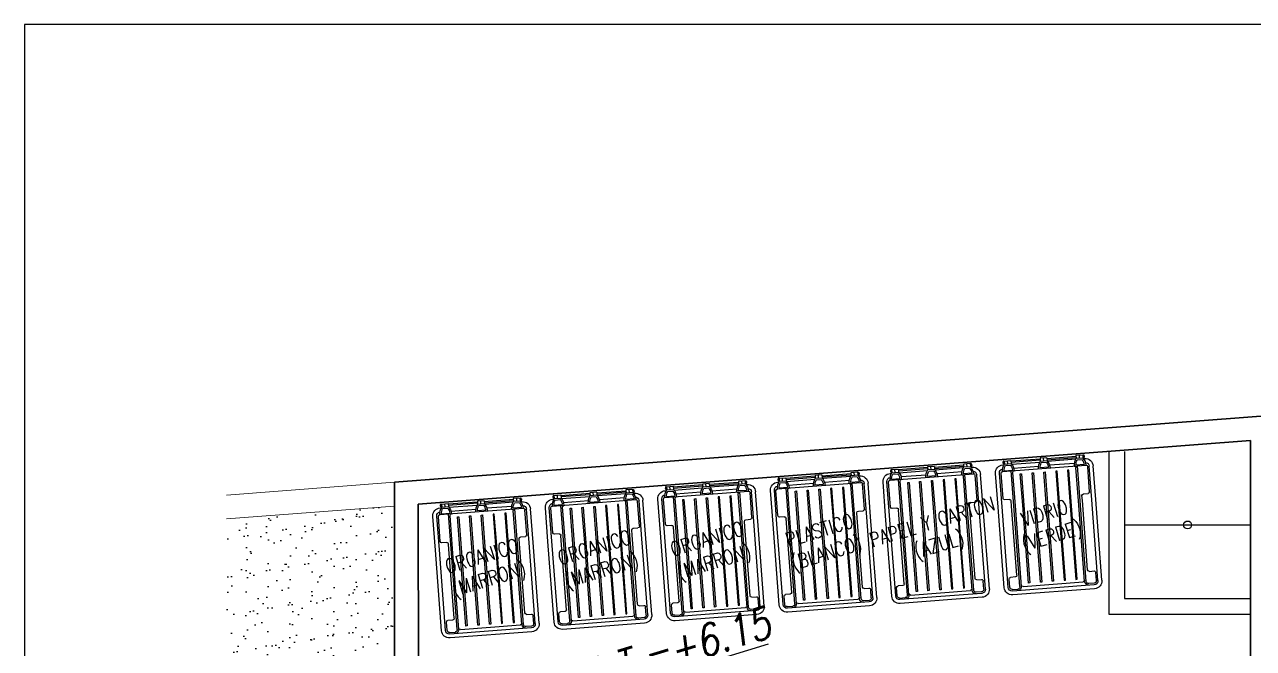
# Model space of a CAD drawing. Header units: millimetres. Extents: x -3 to 53, y -269 to 39.
# Drawn here: x 19.17 to 26.95, y 11.46 to 15.41 of the extents above; entities that cross this region are included whole.
import ezdxf
from ezdxf.enums import TextEntityAlignment as Align

# ---------------------------------------------------------------- set-up
doc = ezdxf.new("R2010")
doc.units = ezdxf.units.MM
doc.header["$LTSCALE"] = 15
doc.layers.get('0').update_dxf_attribs({"color": 250})
for name, color, linetype in [('A-CONTENEDOR DE BASURA', 250, 'Continuous'), ('A-MURO BAJO', 251, 'Continuous'), ('A-SANITARIOS', 250, 'Continuous'), ('A_50_TextoIndicaciones', 252, 'Continuous'), ('DLP_VERDE', 250, 'Continuous'), ('L4 Linea mediana', 191, 'Continuous')]:
    doc.layers.add(name, color=color, linetype=linetype)
doc.layers.add('A-MURO ALTO', color=250, linetype='Continuous', lineweight=20)
doc.layers.add('A-MUROS', color=252, linetype='Continuous', lineweight=30)
doc.styles.add('R80', font='ARIALN.TTF', dxfattribs={"height": 2.03})
doc.styles.add('R80-200', font='romans.shx', dxfattribs={"width": 0.8, "oblique": 10, "height": 0.2})
doc.styles.add('ROMANS', font='romans.shx', dxfattribs={"width": 0.8})

# ---------------------------------------------------------------- blocks, each defined once
blk = doc.blocks.new('AP_Av.Ejercito Esq.Choquehuanca_Plantas_Rev1_20190619$0$CONTENEDOR DE BASURA 360L')
at = {"linetype": 'ByBlock'}
for p, q in [((-0.3099999997120907, 0.8000646918320932), (-0.3100000002214075, 0.2881362924017593)), ((-0.2850323458824281, 0.8000646918320932), (-0.2850323463444512, 0.2881362924017593)), ((-0.2750452843738461, 0.8000646918320932), (-0.2750452843738461, 0.7478634210077949)), ((0.2600646917362606, 0.8500000003863614), (-0.2600646921036973, 0.8499999998261124)), ((0.2600646917362606, 0.8250323465566988), (-0.2600646921036973, 0.8250323458436547)), ((-0.2600646920564035, 0.8150452841750017), (-0.2255214320739473, 0.8150452841750017)), ((-0.2105408398074363, 0.8000646918320932), (-0.2105408402185277, 0.2881362924017593)), ((-0.2005537782442847, 0.8000646918320932), (-0.2005537787572395, 0.2881362924017593)), ((-0.1905667167357027, 0.8011186035677461), (0.1905667164155599, 0.8011186035677461)), ((0.2005537779277798, 0.8000646918320934), (0.2005537784370971, 0.2881362924017595)), ((0.2105408394872935, 0.8000646918320934), (0.2105408398983853, 0.2881362924017595)), ((0.2600646917362606, 0.8150452841750019), (0.2255214317538044, 0.8150452841750019)), ((0.2750452840537033, 0.8000646918320934), (0.2750452840537033, 0.7478634210077951)), ((0.2850323455659233, 0.8000646918320934), (0.2850323460279468, 0.2881362924017595)), ((0.3099999993919479, 0.8000646918320934), (0.3099999999012651, 0.2881362924017595)), ((-0.235097037353626, 0.7378763594482812), (-0.2650582228579882, 0.7378763594482812)), ((-0.225109975841406, 0.7278892979105954), (-0.2251099763980166, 0.2881362924017593)), ((0.2251099755249012, 0.7278892979105956), (0.2251099760815121, 0.2881362924017595)), ((0.2350970370334832, 0.7378763594482814), (0.2650582225414834, 0.7378763594482814)), ((-0.3100000002214075, 0.2881362924017593), (-0.3100000003669266, 0.073639702881337)), ((-0.2850323463444512, 0.2881362924017593), (-0.285032346537264, 0.07363970288133702)), ((-0.2750452850286821, 0.2357684021480962), (-0.2750452850286821, 0.07615926668950111)), ((-0.2350970380084619, 0.245755463685782), (-0.2650582235164621, 0.245755463685782)), ((-0.2251099764489483, 0.2881362924017593), (-0.22510997649988, 0.2557425251725362)), ((-0.2105408402658215, 0.2881362924017593), (-0.2105408404622722, 0.06617220515181534)), ((-0.2005537787572395, 0.2881362924017593), (-0.2005537789500522, 0.07615926668950115)), ((0.2005537784370971, 0.2881362924017595), (0.200553778633548, 0.07615926668950132)), ((0.210540839949317, 0.2881362924017595), (0.210540840145768, 0.06617220515181553)), ((0.2251099761288059, 0.2881362924017595), (0.2251099761797376, 0.2557425251725364)), ((0.2350970376919576, 0.2457554636857823), (0.2650582231963198, 0.2457554636857823)), ((0.2750452847085397, 0.2357684021480965), (0.2750452847085397, 0.07615926668950136)), ((0.2850323460279468, 0.2881362924017595), (0.2850323462243977, 0.07363970288133727)), ((0.3099999999012651, 0.2881362924017595), (0.3100000000467844, 0.07363970288133728)), ((-0.264834180017715, 0.06617220515181532), (0.2650582231963198, 0.06617220515181532)), ((-0.2600646927585331, 0.02370439435617288), (-0.2524350237054023, 0.02370439435617288)), ((-0.2581986829773086, 0.0048648969750501), (-0.2581986829773086, 0.01290243821858883)), ((-0.2581986829773086, 0.01290243821858883), (-0.2556816694068402, 0.01290243821858883)), ((-0.2581986829773086, 0.0048648969750501), (-0.2556816694068402, 0.0048648969750501)), ((-0.2556816694068402, 5.92701180720497e-05), (-0.2556816694068402, 0.01770806598506158)), ((-0.2556816694068402, 0.01770806598506158), (-0.2512494768507167, 0.01770806598506158)), ((-0.2512494768507167, 5.927011807205167e-05), (-0.2556816694068402, 5.927011807205167e-05)), ((-0.2546139311471052, 0.06093161226453947), (-0.2015743172723888, 0.06093161226453947)), ((-0.2512494768507167, 0.01770806598506158), (-0.2512494768507167, 5.927011807205167e-05)), ((-0.2512494768507167, 0.01290243821858883), (-0.2496794629896613, 0.01290243821858883)), ((-0.2512494768507167, 0.004864896975050103), (-0.2496794629896613, 0.004864896975050103)), ((-0.2496794629896613, -1.109401698585661e-16), (-0.2496794629896613, 0.0196093670092522)), ((-0.2496794629896613, 0.0196093670092522), (-0.2065087854298326, 0.0196093670092522)), ((-0.24433907569437, 0.02959642855421396), (-0.2118491727724177, 0.02959642855421396)), ((-0.2283648458123935, 0.01960936700925221), (-0.2283648458123935, -1.014745783580566e-16)), ((-0.2065087854298326, -9.176853777232994e-17), (-0.2065087854298326, 0.01960936700925222)), ((-0.02139811859160546, 0.01290243821858893), (-0.2065087854298326, 0.01290243821858893)), ((-0.02139811859160546, 0.004864896975050205), (-0.2065087854298326, 0.004864896975050205)), ((-0.2037532247104537, 0.02370439435617291), (-0.02415368023503107, 0.02370439435617291)), ((-0.1933895137644868, 0.04867204814945572), (-0.03451739118099797, 0.04867204814945572)), ((0.02670702707109737, 0.06093161226453959), (-0.02633258772402772, 0.06093161226453959)), ((-0.02139811869346886, -9.56288804655988e-18), (-0.02139811869346886, 0.0196093670092523)), ((0.02177255794231313, 0.01960936700925232), (-0.02139811869346887, 0.01960936700925232)), ((0.02177255794231314, 9.608743629317108e-18), (-0.02139811869346886, -9.56288804655988e-18)), ((0.01643217162200016, 0.02959642855421408), (-0.01605773139817758, 0.02959642855421408)), ((-8.700722434196173e-18, 0.01960936700925231), (0, -6.021442369943973e-20)), ((0.02177255794231314, 9.608743629317108e-18), (0.02177255794231314, 0.01960936700925232)), ((0.02177255794231314, 0.01290243821858895), (0.2065087851096905, 0.01290243821858895)), ((0.02177255794231314, 0.004864896975050224), (0.2065087851096905, 0.004864896975050224)), ((0.2037532243903115, 0.02370439435617309), (0.02452811958573874, 0.02370439435617309)), ((0.03215778776211663, 0.02370439435617301), (0.02452811958573874, 0.02370439435617301)), ((0.1933895134443446, 0.04867204814945589), (0.03489183053170562, 0.04867204814945589)), ((0.254613930826963, 0.06093161226453969), (0.2015743169522466, 0.06093161226453969)), ((0.2065087851096905, 9.16481087827594e-17), (0.2065087851096905, 0.0196093670092524)), ((0.2496794626695191, 0.01960936700925242), (0.2065087851096905, 0.01960936700925242)), ((0.2496794626695191, 1.108197408689955e-16), (0.2065087851096905, 9.16481087827594e-17)), ((0.2443390753778658, 0.02959642855421418), (0.2118491724522755, 0.02959642855421418)), ((0.2283648454958893, 0.01960936700925241), (0.2283648454958893, 1.013541493701017e-16)), ((0.2496794626695191, 1.108197408689955e-16), (0.2496794626695191, 0.01960936700925242)), ((0.2512494765305746, 0.01290243821858905), (0.2496794626695191, 0.01290243821858905)), ((0.2512494765305746, 0.004864896975050327), (0.2496794626695191, 0.004864896975050327)), ((0.2512494765305746, 0.0177080659850618), (0.2512494765305746, 5.927011807227483e-05)), ((0.2556816690903361, 0.01770806598506181), (0.2512494765305746, 0.01770806598506181)), ((0.2512494765305746, 5.927011807227483e-05), (0.2556816690903361, 5.927011807227483e-05)), ((0.2600646924420289, 0.02370439435617311), (0.2524350233888981, 0.02370439435617311)), ((0.2556816690903361, 5.92701180722768e-05), (0.2556816690903361, 0.01770806598506181)), ((0.2581986826608045, 0.01290243821858906), (0.2556816690903361, 0.01290243821858906)), ((0.2581986826608045, 0.004864896975050329), (0.2556816690903361, 0.004864896975050329)), ((0.2581986826608045, 0.004864896975050329), (0.2581986826608045, 0.01290243821858906)), ((-0.2496794629896613, -1.109401698585661e-16), (-0.2065087854298326, -9.176853777232994e-17))]:
    blk.add_line(p, q, dxfattribs=at)
for points in [[(-0.1457581505965212, 0.7823824324317762), (-0.1538674100556822, 0.7823824324317762), (-0.1538674096445904, 0.2881362924017594), (-0.1538674094008457, 0.08877526946889695), (-0.1457581499416847, 0.08877526946889695), (-0.1457581501854294, 0.2881362924017594)], [(-0.07075815059579361, 0.7823824324317763), (-0.07886741005495458, 0.7823824324317763), (-0.07886740964386275, 0.2881362924017594), (-0.07886740940011809, 0.08877526946889698), (-0.07075814994095712, 0.08877526946889698), (-0.07075815018470179, 0.2881362924017594)], [(0.00424184940493398, 0.7823824324317763), (-0.003867410054226987, 0.7823824324317763), (-0.003867409643135162, 0.2881362924017594), (-0.003867409399390493, 0.08877526946889702), (0.004241850059770474, 0.08877526946889702), (0.004241849816025805, 0.2881362924017594)], [(0.07113258994650061, 0.7823824324317763), (0.07924184940566158, 0.7823824324317763), (0.0792418489945702, 0.2881362924017595), (0.0792418487508257, 0.08877526946889706), (0.07113258929166473, 0.08877526946889706), (0.07113258953540923, 0.2881362924017595)], [(0.1461325899472282, 0.7823824324317764), (0.1542418494063892, 0.7823824324317764), (0.1542418489952978, 0.2881362924017595), (0.1542418487515533, 0.08877526946889709), (0.1461325892923923, 0.08877526946889709), (0.1461325895361368, 0.2881362924017595)]]:
    blk.add_lwpolyline(points, close=True, dxfattribs=at)
for centre, radius, start, end in [((-0.2600646921036972, 0.800064691853921), 0.04993530796631399, 90.00000000000001, 180), ((-0.2600646921036972, 0.800064691853921), 0.02496765398315692, 90.00000000000001, 180), ((-0.2600646921036972, 0.800064691853921), 0.0149805923898943, 90.00000000000001, 180), ((-0.2255214320739473, 0.800064691853921), 0.02496765398315692, 1.491937350390582e-14, 90.00000000000001), ((-0.2255214320739473, 0.800064691853921), 0.0149805923898943, 1.491937350390582e-14, 90.00000000000001), ((-0.1905667167357027, 0.7911315420300603), 0.009987061593262769, 90.00000000000001, 180), ((0.1905667164155599, 0.7911315420300605), 0.009987061593262769, 1.491937350390582e-14, 90.00000000000001), ((0.2255214317538044, 0.8000646918539213), 0.02496765398315692, 90.00000000000001, 180), ((0.2255214317538044, 0.8000646918539213), 0.0149805923898943, 90.00000000000001, 180), ((0.2600646917835544, 0.8000646918539213), 0.04993530796631399, 1.491937350390582e-14, 90.00000000000001), ((0.2600646917835544, 0.8000646918539213), 0.02496765398315692, 1.491937350390582e-14, 90.00000000000001), ((0.2600646917835544, 0.8000646918539213), 0.0149805923898943, 1.491937350390582e-14, 90.00000000000001), ((-0.2650582228579882, 0.7478634210077949), 0.009987061593262769, 180, 270), ((-0.235097037353626, 0.7278892979105954), 0.009987061593262769, 1.491937350390582e-14, 90.00000000000001), ((0.2350970370334832, 0.7278892979105956), 0.009987061593262769, 90.00000000000001, 180), ((0.2650582225414834, 0.7478634210077951), 0.009987061593262769, 270, 1.491937350390582e-14), ((-0.2650582235164621, 0.2357684021480962), 0.009987061593262769, 90.00000000000001, 180), ((-0.2350970380557557, 0.2557425251725362), 0.009987061593262769, 270, 1.491937350390582e-14), ((0.2350970377428893, 0.2557425251725364), 0.009987061593262769, 180, 270), ((0.2650582231963198, 0.2357684021480965), 0.009987061593262769, 1.491937350390582e-14, 90.00000000000001), ((-0.2600646927585331, 0.07363970288133703), 0.04993530796631399, 180, 270), ((-0.2600646927585331, 0.07363970288133703), 0.02496765398315692, 180, 263.6322161207967), ((-0.2650582235164621, 0.076159266711329), 0.009987061593262769, 180, 270), ((-0.184133647753697, 0.06669004387367741), 0.08070219368024055, 180.3676507583471, 215.6891790610574), ((-0.184133647753697, 0.06669004387367741), 0.07071513208697777, 184.6708474920603, 211.6379482475587), ((-0.272054600665797, 0.06669004387367737), 0.07071513208697777, 328.3620517534246, 355.3291525079397), ((-0.272054600665797, 0.06669004387367737), 0.08070219368024055, 324.3108209389426, 359.6323492416529), ((-0.1905667173869006, 0.07615926671132903), 0.009987061593262769, 180, 270), ((0.04414769658978909, 0.06669004387367751), 0.08070219368024055, 180.3676507583471, 215.6891790610574), ((0.04414769658978909, 0.06669004387367751), 0.07071513208697777, 184.6708474920603, 211.6379482465755), ((-0.04377325636960452, 0.06669004387367748), 0.07071513208697777, 328.3620517524413, 355.3291525079397), ((-0.04377325636960452, 0.06669004387367748), 0.08070219368024055, 324.3108209389426, 359.6323492416529), ((0.1905667170740344, 0.0761592667113292), 0.009987061593262769, 270, 1.491937350390582e-14), ((0.2720546003456547, 0.06669004387367762), 0.08070219368024055, 180.3676507583471, 215.6891790610574), ((0.2720546003456547, 0.06669004387367762), 0.07071513208697777, 184.6708474920603, 211.6379482465755), ((0.1841336474335548, 0.06669004387367758), 0.07071513208697777, 328.3620517524413, 355.3291525079397), ((0.1841336474335548, 0.06669004387367758), 0.08070219368024055, 324.3108209389426, 359.6323492416529), ((0.2600646924420288, 0.07363970288133725), 0.04993530796631399, 270, 1.491937350390582e-14), ((0.2600646924420288, 0.07363970288133725), 0.02496765398315692, 276.3677838792033, 1.491937350390582e-14), ((0.2650582231963198, 0.07615926671132922), 0.009987061593262769, 270, 1.491937350390582e-14)]:
    blk.add_arc(centre, radius, start, end, dxfattribs=at)
blk = doc.blocks.new('SIM NIVEL PLANTA')
at = {"linetype": 'Continuous'}
h = blk.add_hatch(dxfattribs=at)
h.set_pattern_fill('_USER', color=256, scale=0.08999670446314668, angle=45, style=0, pattern_type=0)
h.set_pattern_definition([(44.99999999999999, (31854.49522823409, 23864.84028394721), (-0.06363728001033264, 0.06363728001033264), [])])
h.paths.add_polyline_path([(-17.32872977103762, 1.818989403545856e-12), (-15.97887808709203, 1.818989403545856e-12, 0.409209022765965), (-17.32872977103762, 1.326942121290652)])
h.paths.add_polyline_path([(-18.6785814549832, 1.818989403545856e-12, 0.004279213269936855), (-18.67877922097944, -0.02310732865116738, 0.4142135623730951), (-17.32872977103762, -1.373156778592987), (-17.32872977103762, 1.819100425848319e-12)])
for p, q in [((-17.32872977103762, -3.577344964573422), (-17.32872977103762, 3.344429510060582)), ((-1.999999999999272, 1.818989403545856e-12), (-19.99999999999272, 1.818989403545856e-12))]:
    blk.add_line(p, q)
blk.add_circle((-17.32872977103762, -0.02310732865116734), 1.350049449941819, dxfattribs=at)
at = {"style": 'R80'}
blk.add_attdef('N.P.T.+0.00', text='', height=1.8, dxfattribs=at).set_placement((-8.870646447927967, 1.773523014543912), align=Align.MIDDLE_CENTER)

msp = doc.modelspace()

# ---------------------------------------------------------------- hatches: boundary and pattern name
at = {"layer": 'DLP_VERDE'}
h = msp.add_hatch(dxfattribs=at)
h.set_pattern_fill('AR-SAND', color=256, scale=0.003500000000000004, angle=231.9853511867584)
h.set_pattern_definition([(269.4853511867584, (36.40394642687252, -117.5276983383599), (0.1384039454890661, -0.1010819490158339), [0, -0.135128, 0, -0.15113, 0, -0.1444625]), (239.4853511867584, (36.40394642687252, -117.5276983383599), (0.1007679092395147, -0.2784685454612014), [0, -0.07289800000000013, 0, -0.1217930000000002, 0, -0.04667250000000006]), (199.4853511867584, (36.47128919021591, -117.441548941115), (-0.1701037046804417, -0.2184248762750917), [0, -0.04444999999999999, 0, -0.16002, 0, -0.208915]), (189.4853511867584, (36.47128919021591, -117.441548941115), (-0.1031136760868845, -0.2586025374308019), [0, -0.02222499999999999, 0, -0.104902, 0, -0.120015])])
edge = h.paths.add_edge_path()
edge.add_line((20.44584237974911, 12.2823653205854), (21.51116482375079, 12.36381020553261))
edge.add_line((21.51116482375079, 12.36381020553261), (21.51084033231004, 9.553655323579761))
edge.add_arc((18.18262732157547, 0.7164993700019817), 9.443110038153641, 69.36283063390377, 76.13303020238158)
edge.add_line((20.44584237974911, 9.8843881560385), (20.44584237974911, 12.2823653205854))

# ---------------------------------------------------------------- linework, layer by layer
at = {"layer": 'A-MURO ALTO'}
for p, q in [((20.44584237974911, 12.43331623564702, -9.285201036672805e-06), (21.51111278777569, 12.51480336353882, -9.563003699090592e-06)), ((20.44584237974911, 12.28236532099943, -6.200726313267454e-06), (21.51113993643591, 12.36380830332691, -6.200726313267454e-06))]:
    msp.add_line(p, q, dxfattribs=at)
at = {"layer": 'A-MURO BAJO'}
for p, q in [((26.03477555341073, 12.70964369527218, -6.200726313267454e-06), (26.03496456197999, 11.67809234458078, -6.200726313267454e-06)), ((26.13477554962219, 12.70966201802051, -6.200726313267454e-06), (26.13494623535493, 11.77810983712242, -6.200726313267454e-06)), ((26.13494623535493, 11.77810983712242, -6.200726313267454e-06), (26.93234011957858, 11.77824934472737, -6.200726313267454e-06)), ((26.03496456197999, 11.67809234458078, -6.200726313267454e-06), (26.93235761393098, 11.67824934830429, -6.200726313267454e-06))]:
    msp.add_line(p, q, dxfattribs=at)
at = {"layer": 'A-MUROS'}
for p, q in [((27.08213266885534, 12.94015283144106, -2.838448927444342e-06), (21.51111278777569, 12.51480336353882, -2.838448927444342e-06)), ((26.93215689213443, 12.77824932803436, -2.838448927444342e-06), (21.66113710324785, 12.37583514414784, -2.838448927444342e-06)), ((21.51111278777569, 12.51480336353882, -2.838448927444342e-06), (21.51164519840222, 9.55365763411018, -2.838448927444342e-06)), ((21.66113710324785, 12.37583514414784, -2.838448927444342e-06), (21.66161895237479, 9.703683876502595, -2.838448927444342e-06))]:
    msp.add_line(p, q, dxfattribs=at)
at = {"layer": 'A-MUROS', "elevation": -6.200726313267454e-06}
msp.add_lwpolyline([(26.93215689213443, 12.77824932803436), (26.9325782729411, 10.47848023901114), (26.77666620652386, 10.44167376071141), (26.93270022917906, 9.812879527021606), (27.08270022619499, 9.812905768425491)], dxfattribs=at)
at = {"layer": 'A-SANITARIOS', "color": 7}
msp.add_line((26.13486089250247, 12.24388592757572, -6.200726313267454e-06), (26.93302177563842, 12.24402523255894, -6.200726313267454e-06), dxfattribs=at)
msp.add_circle((26.53394133408437, 12.24395558007158, -6.200726313267454e-06), 0.02500000000000003, dxfattribs=at)
at = {"layer": 'L4 Linea mediana'}
msp.add_lwpolyline([(46.16695844671327, 15.41323125277977), (19.16695844671327, 15.41323125277977), (19.16695844671327, 5.100624824534336), (46.16695844671327, 5.100624824534336)], close=True, dxfattribs=at)

# ---------------------------------------------------------------- block references
at = {"layer": 'A-CONTENEDOR DE BASURA', "xscale": -1, "rotation": 184.3718112190935}
for p in [(25.62122025881141, 12.66791286544444, -6.200726313267454e-06), (24.90830063966533, 12.61340949825897, -6.200726313267454e-06), (24.19538102051925, 12.55890613107351, -6.200726313267454e-06), (22.76954178103378, 12.44989940120708, -6.200726313267454e-06), (23.48246139977763, 12.50440276632208, -6.200726313267454e-06), (22.05662216245693, 12.3953960361431, -6.200726313267454e-06)]:
    msp.add_blockref('AP_Av.Ejercito Esq.Choquehuanca_Plantas_Rev1_20190619$0$CONTENEDOR DE BASURA 360L', p, dxfattribs=at)
at = {"layer": 'A_50_TextoIndicaciones'}
ref = msp.add_blockref('SIM NIVEL PLANTA', (24.10237743777915, 11.55772698942067, -6.200726313267454e-06), dxfattribs=dict(at, xscale=0.1171875000000001, yscale=0.1171875000000001, zscale=0.1171875000000001, rotation=16.98535118675846))
ref.add_attrib('N.P.T.+0.00', 'N.P.T.=+6.15', dxfattribs={"layer": '0', "height": 0.2, "rotation": 16.98535124011931, "style": 'R80-200', "oblique": 10, "width": 0.8}).set_placement((23.16301172026456, 11.51769950767907, -6.200726313267454e-06), align=Align.TOP_CENTER)

# ---------------------------------------------------------------- texts
at = {"layer": 'A_50_TextoIndicaciones', "char_height": 0.09, "attachment_point": 5, "rotation": 16.985351186772625, "style": 'ROMANS'}
for s, insert in [('\\pxqc;PAPEL Y CARTON\\P(AZUL)', (24.94169082950739, 12.17911228910921, -6.200726313267454e-06)), ('\\pxqc;VIDRIO\\P(VERDE)', (25.65461044865347, 12.23361565629467, -6.200726313267454e-06)), ('\\pxqc;PLASTICO\\P(BLANCO)', (24.22877121036132, 12.12460892192374, -6.200726313267454e-06)), ('\\pxqc;ORGANICO\\P(MARRON)', (23.51585158961967, 12.07010555717232, -6.200726313267454e-06)), ('\\pxqc;ORGANICO\\P(MARRON)', (22.090012352299, 11.96109882699333, -6.200726313267454e-06)), ('\\pxqc;ORGANICO\\P(MARRON)', (22.80293197087582, 12.01560219205732, -6.200726313267454e-06))]:
    msp.add_mtext_dynamic_manual_height_columns(s, width=0.8532516963742038, gutter_width=15, heights=[0], dxfattribs=dict(at, insert=insert))

doc.saveas('drawing.dxf')
